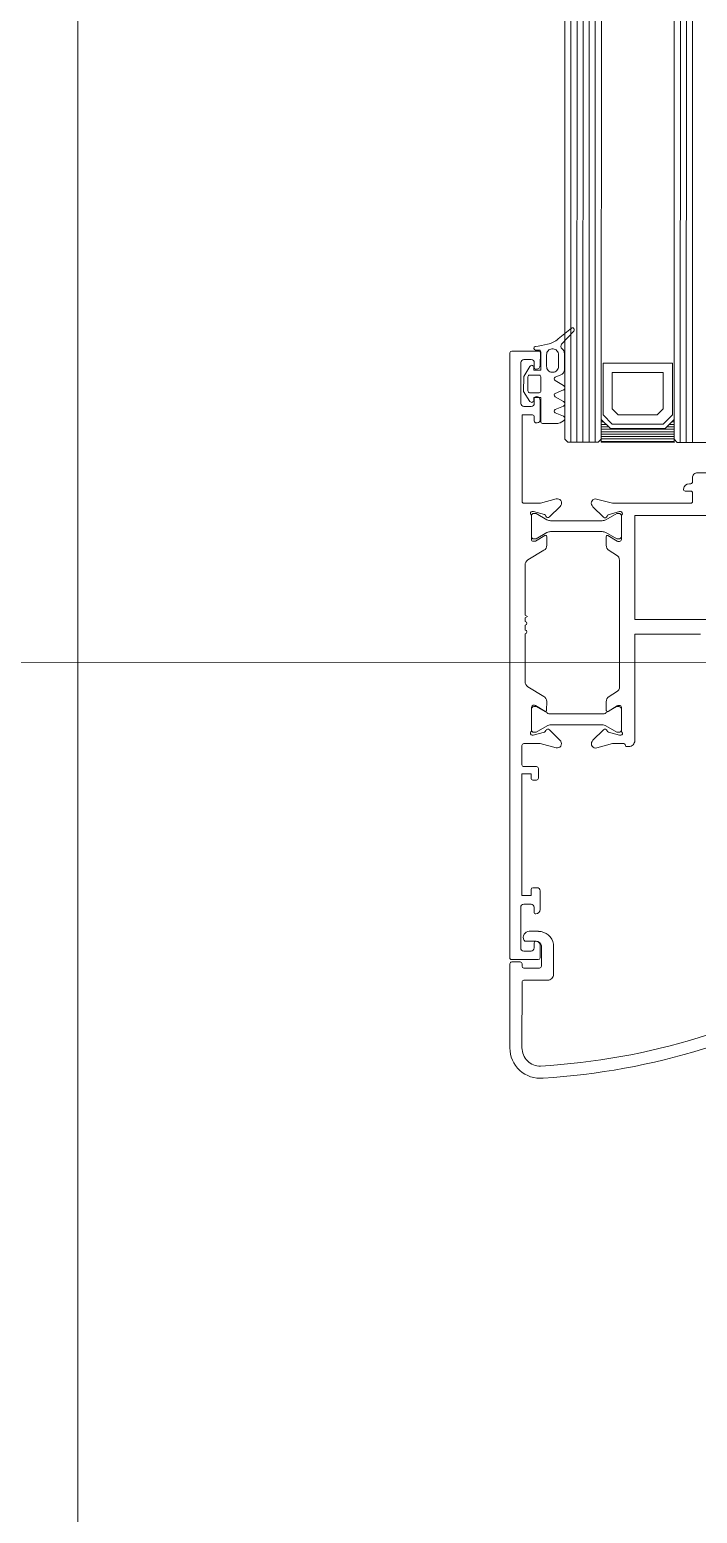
# Model space of a CAD drawing. Header units: centimetres. Extents: x 118932 to 154602, y -32682 to -23521.
# Drawn here: x 140813.33 to 140824.31, y -28438.37 to -28413.99 of the extents above; entities that cross this region are included whole.
import ezdxf

# ---------------------------------------------------------------- set-up
doc = ezdxf.new("R2010")
doc.units = ezdxf.units.CM
doc.header["$LTSCALE"] = 50
doc.header["$MEASUREMENT"] = 0
doc.layers.add('GEN_02_TF_Pencere', color=7, linetype='Continuous', lineweight=9, true_color=0x6093ac)
doc.layers.add('GEN_05_ML_Mermer', color=7, linetype='Continuous', lineweight=9, true_color=0x9d8692)

# ---------------------------------------------------------------- blocks, each defined once
blk = doc.blocks.new('P4_')
at = {"layer": 'GEN_02_TF_Pencere'}
for p, q in [((108044.975, 6106.326, 0), (108044.975, 6048.003, 0)), ((108044.27, 6093.206, 0), (108044.268, 6096.156, 0)), ((108042.558, 6096.155, 0), (108042.56, 6093.205, 0)), ((108041.358, 6094.403, 0), (108041.358, 6093.903, 0)), ((108041.859, 6094.235, 0), (108041.859, 6094.405, 0)), ((108044.509, 6094.286, 0), (108044.51, 6093.206, 0)), ((108041.358, 6094.153, 0), (107944.928, 6094.155, 0)), ((108041.358, 6094.053, 0), (107944.928, 6094.055, 0)), ((108042.009, 6094.155, 0), (108041.939, 6094.155, 0)), ((108042.039, 6094.104, 0), (108042.039, 6094.125, 0)), ((108042.159, 6094.125, 0), (108042.159, 6094.035, 0)), ((108042.329, 6094.155, 0), (108042.189, 6094.155, 0)), ((108042.36, 6092.839, 0), (108042.359, 6094.125, 0)), ((108041.358, 6093.953, 0), (107944.928, 6093.955, 0)), ((108040.983, 6093.853, 0), (107944.928, 6093.855, 0)), ((108040.058, 6092.683, 0), (108040.058, 6093.823, 0)), ((108040.058, 6093.823, 0), (108040.908, 6093.823, 0)), ((108040.908, 6093.823, 0), (108041.058, 6093.673, 0)), ((108041.358, 6093.853, 0), (108040.983, 6093.853, 0)), ((108040.983, 6093.853, 0), (108041.133, 6093.703, 0)), ((108040.983, 6093.853, 0), (108040.983, 6093.852, 0)), ((108041.023, 6093.853, 0), (108041.023, 6093.813, 0)), ((108041.063, 6093.853, 0), (108041.063, 6093.773, 0)), ((108041.103, 6093.853, 0), (108041.103, 6093.733, 0)), ((108041.143, 6093.853, 0), (108041.143, 6092.653, 0)), ((108041.183, 6093.853, 0), (108041.183, 6092.653, 0)), ((108041.223, 6093.853, 0), (108041.223, 6092.653, 0)), ((108041.263, 6093.853, 0), (108041.263, 6092.653, 0)), ((108041.303, 6093.853, 0), (108041.303, 6092.653, 0)), ((108041.358, 6093.903, 0), (108041.308, 6093.853, 0)), ((108041.343, 6093.853, 0), (108041.343, 6092.653, 0)), ((108041.358, 6092.653, 0), (108041.358, 6093.853, 0)), ((108041.358, 6093.853, 0), (108041.358, 6093.853, 0)), ((108040.208, 6092.833, 0), (108040.208, 6093.673, 0)), ((108040.208, 6093.673, 0), (108040.808, 6093.673, 0)), ((108040.808, 6093.673, 0), (108040.908, 6093.573, 0)), ((108040.908, 6093.573, 0), (108040.908, 6092.933, 0)), ((108041.058, 6093.673, 0), (108041.058, 6092.833, 0)), ((108041.133, 6093.703, 0), (108041.133, 6092.803, 0)), ((108042.56, 6093.205, 0), (108044.27, 6093.206, 0)), ((108044.51, 6093.206, 0), (108046.259, 6093.207, 0)), ((108046.099, 6092.987, 0), (108045.712, 6092.986, 0)), ((108046.082, 6092.987, 0), (108045.742, 6092.987, 0)), ((108046.31, 6093.028, 0), (108046.31, 6092.841, 0)), ((108046.344, 6093.053, 0), (108046.324, 6093.047, 0)), ((108046.359, 6093.107, 0), (108046.359, 6093.072, 0)), ((108040.808, 6092.833, 0), (108040.208, 6092.833, 0)), ((108040.908, 6092.933, 0), (108040.808, 6092.833, 0)), ((108041.058, 6092.833, 0), (108040.908, 6092.683, 0)), ((108041.133, 6092.803, 0), (108040.983, 6092.653, 0)), ((108041.103, 6092.773, 0), (108041.103, 6092.653, 0)), ((108042.29, 6092.578, 0), (108042.36, 6092.839, 0)), ((108042.497, 6092.973, 0), (108042.497, 6092.955, 0)), ((108042.497, 6092.955, 0), (108042.548, 6092.77, 0)), ((108042.526, 6092.909, 0), (108042.526, 6092.945, 0)), ((108042.63, 6092.729, 0), (108042.526, 6092.909, 0)), ((108042.566, 6092.985, 0), (108042.906, 6092.985, 0)), ((108042.957, 6092.985, 0), (108042.57, 6092.985, 0)), ((108042.946, 6092.909, 0), (108042.842, 6092.729, 0)), ((108042.89, 6092.765, 0), (108042.983, 6092.918, 0)), ((108042.946, 6092.945, 0), (108042.946, 6092.909, 0)), ((108042.987, 6092.933, 0), (108042.987, 6092.955, 0)), ((108043.211, 6092.907, 0), (108043.135, 6092.783, 0)), ((108044.467, 6092.956, 0), (108043.296, 6092.955, 0)), ((108045.373, 6092.956, 0), (108044.467, 6092.956, 0)), ((108045.535, 6092.784, 0), (108045.459, 6092.908, 0)), ((108045.682, 6092.956, 0), (108045.682, 6092.935, 0)), ((108045.687, 6092.919, 0), (108045.78, 6092.767, 0)), ((108045.702, 6092.947, 0), (108045.702, 6092.911, 0)), ((108045.702, 6092.911, 0), (108045.806, 6092.731, 0)), ((108046.018, 6092.731, 0), (108046.122, 6092.911, 0)), ((108046.121, 6092.773, 0), (108046.172, 6092.957, 0)), ((108046.122, 6092.911, 0), (108046.122, 6092.947, 0)), ((108046.172, 6092.957, 0), (108046.172, 6092.975, 0)), ((108046.31, 6092.841, 0), (108046.38, 6092.581, 0)), ((108040.983, 6092.653, 0), (107944.928, 6092.655, 0)), ((108041.358, 6092.553, 0), (107944.928, 6092.555, 0)), ((108040.908, 6092.683, 0), (108040.058, 6092.683, 0)), ((108040.983, 6092.654, 0), (108040.983, 6092.653, 0)), ((108040.983, 6092.653, 0), (108041.358, 6092.653, 0)), ((108041.023, 6092.693, 0), (108041.023, 6092.653, 0)), ((108041.063, 6092.733, 0), (108041.063, 6092.653, 0)), ((108041.308, 6092.653, 0), (108041.358, 6092.603, 0)), ((108041.358, 6092.603, 0), (108041.358, 6092.103, 0)), ((108042.416, 6092.516, 0), (108042.398, 6092.503, 0)), ((108042.587, 6092.689, 0), (108042.416, 6092.516, 0)), ((108042.646, 6091.821, 0), (108042.646, 6092.669, 0)), ((108042.826, 6092.669, 0), (108042.826, 6091.821, 0)), ((108042.826, 6092.669, 0), (108042.826, 6092.669, 0)), ((108043.05, 6092.735, 0), (108042.907, 6092.735, 0)), ((108045.763, 6092.737, 0), (108045.62, 6092.736, 0)), ((108045.822, 6092.671, 0), (108045.822, 6091.823, 0)), ((108045.822, 6092.671, 0), (108045.822, 6092.671, 0)), ((108046.002, 6091.823, 0), (108046.002, 6092.671, 0)), ((108046.254, 6092.518, 0), (108046.083, 6092.691, 0)), ((108046.272, 6092.505, 0), (108046.254, 6092.518, 0)), ((108041.358, 6092.453, 0), (107944.928, 6092.455, 0)), ((108041.358, 6092.353, 0), (107944.928, 6092.355, 0)), ((108041.358, 6092.253, 0), (107944.928, 6092.255, 0)), ((108041.358, 6092.153, 0), (107944.928, 6092.155, 0)), ((108041.308, 6092.053, 0), (107944.978, 6092.055, 0)), ((108041.358, 6092.103, 0), (108041.308, 6092.053, 0)), ((108042.358, 6091.652, 0), (108042.288, 6091.913, 0)), ((108042.396, 6091.988, 0), (108042.414, 6091.976, 0)), ((108042.414, 6091.976, 0), (108042.585, 6091.803, 0)), ((108046.081, 6091.803, 0), (108046.252, 6091.976, 0)), ((108046.252, 6091.976, 0), (108046.27, 6091.988, 0)), ((108046.378, 6091.913, 0), (108046.308, 6091.652, 0)), ((108039.858, 6091.181, 0), (108039.858, 6091.621, 0)), ((108039.888, 6091.651, 0), (108040.088, 6091.651, 0)), ((108040.128, 6091.551, 0), (108040.048, 6091.551, 0)), ((108040.718, 6091.551, 0), (108040.638, 6091.551, 0)), ((108040.678, 6091.651, 0), (108040.988, 6091.651, 0)), ((108041.008, 6091.551, 0), (108040.938, 6091.551, 0)), ((108041.038, 6091.601, 0), (108041.038, 6091.581, 0)), ((108042.358, 6091.381, 0), (108042.358, 6091.652, 0)), ((108042.546, 6091.721, 0), (108042.495, 6091.537, 0)), ((108042.495, 6091.537, 0), (108042.495, 6091.518, 0)), ((108042.526, 6091.581, 0), (108042.63, 6091.761, 0)), ((108042.526, 6091.545, 0), (108042.526, 6091.581, 0)), ((108042.842, 6091.761, 0), (108042.946, 6091.581, 0)), ((108042.981, 6091.574, 0), (108042.888, 6091.726, 0)), ((108042.905, 6091.757, 0), (108043.048, 6091.757, 0)), ((108042.946, 6091.581, 0), (108042.946, 6091.545, 0)), ((108042.985, 6091.537, 0), (108042.985, 6091.558, 0)), ((108043.133, 6091.709, 0), (108043.292, 6091.449, 0)), ((108045.374, 6091.449, 0), (108045.533, 6091.709, 0)), ((108045.618, 6091.757, 0), (108045.761, 6091.757, 0)), ((108045.68, 6091.558, 0), (108045.68, 6091.537, 0)), ((108045.778, 6091.726, 0), (108045.685, 6091.574, 0)), ((108045.806, 6091.763, 0), (108045.702, 6091.583, 0)), ((108045.702, 6091.583, 0), (108045.702, 6091.547, 0)), ((108046.122, 6091.583, 0), (108046.018, 6091.763, 0)), ((108046.17, 6091.537, 0), (108046.119, 6091.721, 0)), ((108046.122, 6091.547, 0), (108046.122, 6091.583, 0)), ((108046.17, 6091.518, 0), (108046.17, 6091.537, 0)), ((108046.308, 6091.652, 0), (108046.308, 6091.381, 0)), ((108046.688, 6091.381, 0), (108046.688, 6091.591, 0)), ((108046.718, 6091.621, 0), (108046.878, 6091.621, 0)), ((108046.908, 6091.591, 0), (108046.908, 6091.531, 0)), ((108048.678, 6091.531, 0), (108048.678, 6091.601, 0)), ((108048.728, 6091.651, 0), (108049.038, 6091.651, 0)), ((108049.078, 6091.551, 0), (108048.998, 6091.551, 0)), ((108049.668, 6091.551, 0), (108049.588, 6091.551, 0)), ((108049.628, 6091.651, 0), (108049.828, 6091.651, 0)), ((108049.858, 6091.621, 0), (108049.858, 6091.181, 0)), ((108039.998, 6091.501, 0), (108039.998, 6091.381, 0)), ((108040.048, 6091.331, 0), (108040.718, 6091.331, 0)), ((108040.768, 6091.381, 0), (108040.768, 6091.501, 0)), ((108040.908, 6091.521, 0), (108040.908, 6091.351, 0)), ((108040.908, 6091.351, 0), (108042.328, 6091.351, 0)), ((108042.906, 6091.505, 0), (108042.566, 6091.505, 0)), ((108042.568, 6091.507, 0), (108042.955, 6091.507, 0)), ((108043.377, 6091.401, 0), (108044.201, 6091.401, 0)), ((108044.201, 6091.401, 0), (108044.223, 6091.439, 0)), ((108044.223, 6091.439, 0), (108044.245, 6091.401, 0)), ((108044.245, 6091.401, 0), (108044.303, 6091.401, 0)), ((108044.363, 6091.401, 0), (108044.443, 6091.401, 0)), ((108044.503, 6091.401, 0), (108045.289, 6091.401, 0)), ((108045.71, 6091.507, 0), (108046.097, 6091.507, 0)), ((108045.742, 6091.507, 0), (108046.082, 6091.507, 0)), ((108046.338, 6091.351, 0), (108046.658, 6091.351, 0)), ((108046.878, 6091.501, 0), (108046.808, 6091.501, 0)), ((108046.808, 6091.501, 0), (108046.808, 6091.351, 0)), ((108046.808, 6091.351, 0), (108048.808, 6091.351, 0)), ((108048.808, 6091.501, 0), (108048.708, 6091.501, 0)), ((108048.808, 6091.351, 0), (108048.808, 6091.501, 0)), ((108048.948, 6091.501, 0), (108048.948, 6091.381, 0)), ((108048.998, 6091.331, 0), (108049.668, 6091.331, 0)), ((108049.718, 6091.381, 0), (108049.718, 6091.501, 0)), ((108049.828, 6091.151, 0), (108039.888, 6091.151, 0)), ((108049.828, 6091.151, 0), (108049.828, 6091.151, 0))]:
    blk.add_line(p, q, dxfattribs=at)
at = {"layer": 'GEN_02_TF_Pencere', "extrusion": (0, 0, -1)}
for p, q in [((108039.481, 6092.161, 0), (108039.659, 6091.945, 0)), ((108039.744, 6092.001, 0), (108039.533, 6092.2, 0)), ((108040.157, 6092.047, 0), (108039.903, 6092.047, 0)), ((108040.423, 6092.033, 0), (108040.345, 6091.893, 0)), ((108040.554, 6091.897, 0), (108040.498, 6092.03, 0)), ((108040.687, 6092.033, 0), (108040.609, 6091.893, 0)), ((108040.818, 6091.897, 0), (108040.763, 6092.03, 0)), ((108040.929, 6092.03, 0), (108040.874, 6091.897, 0)), ((108041.037, 6091.976, 0), (108041.005, 6092.034, 0)), ((108039.823, 6091.842, 0), (108039.823, 6091.861, 0)), ((108039.923, 6091.949, 0), (108040.108, 6091.949, 0)), ((108040.208, 6091.861, 0), (108040.208, 6091.842, 0)), ((108040.208, 6091.861, 0), (108040.208, 6091.861, 0)), ((108040.29, 6091.896, 0), (108040.251, 6091.99, 0)), ((108040.251, 6091.99, 0), (108040.251, 6091.99, 0)), ((108041.048, 6091.686, 0), (108041.048, 6091.937, 0)), ((108049.605, 6091.872, 0), (108050.098, 6091.872, 0)), ((108050.198, 6091.772, 0), (108050.198, 6091.383, 0)), ((108039.843, 6091.571, 0), (108039.843, 6091.632, 0)), ((108039.873, 6091.658, 0), (108040.173, 6091.659, 0)), ((108040.109, 6091.754, 0), (108039.923, 6091.754, 0)), ((108040.173, 6091.544, 0), (108040.133, 6091.544, 0)), ((108040.173, 6091.659, 0), (108040.173, 6091.544, 0)), ((108040.253, 6091.474, 0), (108040.253, 6091.632, 0)), ((108040.262, 6091.651, 0), (108040.262, 6091.651, 0)), ((108040.283, 6091.659, 0), (108040.513, 6091.659, 0)), ((108040.543, 6091.633, 0), (108040.543, 6091.474, 0)), ((108040.623, 6091.659, 0), (108041.018, 6091.66, 0)), ((108040.623, 6091.545, 0), (108040.623, 6091.659, 0)), ((108040.663, 6091.545, 0), (108040.623, 6091.545, 0)), ((108049.394, 6091.473, 0), (108049.394, 6091.622, 0)), ((108049.558, 6091.583, 0), (108049.558, 6091.412, 0)), ((108049.968, 6091.672, 0), (108049.633, 6091.672, 0)), ((108049.998, 6091.383, 0), (108049.998, 6091.642, 0)), ((108040.11, 6091.48, 0), (108040.274, 6091.377, 0)), ((108040.274, 6091.377, 0), (108040.524, 6091.377, 0)), ((108040.513, 6091.447, 0), (108040.283, 6091.447, 0)), ((108040.524, 6091.377, 0), (108040.687, 6091.481, 0)), ((108049.898, 6091.183, 0), (108049.898, 6091.323, 0)), ((108049.928, 6091.353, 0), (108049.968, 6091.353, 0)), ((108050.228, 6091.353, 0), (108051.309, 6091.353, 0)), ((108051.309, 6091.153, 0), (108049.928, 6091.153, 0))]:
    blk.add_line(p, q, dxfattribs=at)
for centre, radius, start, end in [((-108040.479, 6090.998, 0), 11.15, 149.2971, 176.6114), ((-108040.479, 6090.998, 0), 11.35, 149.2896, 176.4497), ((-108049.649, 6091.622, 0), 0.254, 0.1582, 80.0409), ((-108050.098, 6091.772, 0), 0.1, 90, 180), ((-108049.649, 6091.583, 0), 0.0907, 0.1582, 80.041), ((-108049.968, 6091.642, 0), 0.03, 90, 180), ((-108051.309, 6091.653, 0), 0.5, 174.4787, 270), ((-108051.309, 6091.653, 0), 0.3, 179.1788, 270), ((-108049.494, 6091.473, 0), 0.1, 241.2651, 0.0257), ((-108049.528, 6091.412, 0), 0.03, 179.9999, 241.2907), ((-108049.928, 6091.323, 0), 0.03, 360, 90), ((-108049.968, 6091.383, 0), 0.03, 180, 270), ((-108050.228, 6091.383, 0), 0.03, 270, 0), ((-108049.928, 6091.183, 0), 0.03, 270, 0)]:
    blk.add_arc(centre, radius, start, end, dxfattribs=at)
at = {"layer": 'GEN_02_TF_Pencere'}
for centre, radius, start, end in [((108041.939, 6094.235, 0), 0.08, 180.0329, 270.033), ((108042.009, 6094.125, 0), 0.03, 0.0329, 90.033), ((108042.139, 6094.104, 0), 0.1, 180.0329, 261.8197), ((108042.129, 6094.035, 0), 0.0297, 261.2302, 0.6073), ((108042.189, 6094.125, 0), 0.03, 90.0329, 180.033), ((108042.329, 6094.125, 0), 0.03, 0.0328, 90.0329), ((108042.527, 6092.973, 0), 0.03, 44.2452, 180.0328), ((108042.57, 6093.015, 0), 0.03, 224.2451, 270.0328), ((108045.712, 6092.956, 0), 0.03, 90.0328, 180.0329), ((108045.742, 6092.947, 0), 0.04, 90, 179.9999), ((108046.082, 6092.947, 0), 0.04, 360, 90), ((108046.099, 6093.017, 0), 0.03, 270.0329, 315.8207), ((108046.142, 6092.975, 0), 0.03, 0.0329, 135.8205), ((108046.259, 6093.107, 0), 0.1, 0.0293, 90.0417), ((108046.33, 6093.028, 0), 0.02, 104.9815, 180.053), ((108046.339, 6093.072, 0), 0.02, 285.0375, 0.0083), ((108042.566, 6092.945, 0), 0.04, 90, 180), ((108042.577, 6092.778, 0), 0.03, 194.4226, 257.7638), ((108042.564, 6092.715, 0), 0.0347, 311.3792, 78.2349), ((108042.907, 6092.755, 0), 0.02, 148.633, 270.033), ((108042.906, 6092.945, 0), 0.04, 0.0001, 89.9999), ((108042.957, 6092.955, 0), 0.03, 0.0328, 90.0329), ((108042.957, 6092.933, 0), 0.03, 328.6326, 0.0325), ((108043.05, 6092.835, 0), 0.1, 270.0329, 328.6329), ((108043.296, 6092.855, 0), 0.1, 90.0328, 148.6329), ((108045.374, 6092.856, 0), 0.1, 31.4328, 90.0329), ((108045.62, 6092.836, 0), 0.1, 211.4328, 270.0329), ((108045.712, 6092.935, 0), 0.03, 180.0331, 211.4331), ((108045.763, 6092.757, 0), 0.02, 270.0328, 31.4328), ((108046.106, 6092.717, 0), 0.0347, 101.8309, 228.6866), ((108046.092, 6092.78, 0), 0.03, 282.3019, 345.6431), ((108042.358, 6092.56, 0), 0.07, 165.0518, 305.0329), ((108042.526, 6092.669, 0), 0.12, 0, 29.9999), ((108042.946, 6092.669, 0), 0.12, 150.0001, 180), ((108045.702, 6092.671, 0), 0.12, 0.0001, 30), ((108046.122, 6092.671, 0), 0.12, 150.0001, 180), ((108046.312, 6092.563, 0), 0.07, 235.0329, 15.014), ((108042.356, 6091.931, 0), 0.07, 54.9992, 194.9788), ((108042.562, 6091.777, 0), 0.0347, 281.807, 48.6356), ((108042.526, 6091.821, 0), 0.12, 330.0001, 360), ((108042.946, 6091.821, 0), 0.12, 180, 210.0001), ((108045.702, 6091.823, 0), 0.12, 329.9999, 0), ((108046.122, 6091.823, 0), 0.12, 180, 209.9999), ((108046.104, 6091.777, 0), 0.0347, 131.3603, 258.1907), ((108046.31, 6091.931, 0), 0.07, 344.9963, 125.0258), ((108039.888, 6091.621, 0), 0.03, 90, 180), ((108040.048, 6091.501, 0), 0.05, 90, 180), ((108040.088, 6091.581, 0), 0.07, 360, 90), ((108040.128, 6091.581, 0), 0.03, 270, 0), ((108040.678, 6091.581, 0), 0.07, 90, 180), ((108040.638, 6091.581, 0), 0.03, 180, 270), ((108040.718, 6091.501, 0), 0.05, 360, 90), ((108040.938, 6091.521, 0), 0.03, 90, 180), ((108040.988, 6091.601, 0), 0.05, 360, 90), ((108041.008, 6091.581, 0), 0.03, 270, 0), ((108042.566, 6091.545, 0), 0.04, 180, 270), ((108042.576, 6091.713, 0), 0.03, 102.3178, 165.5945), ((108042.905, 6091.737, 0), 0.02, 89.9851, 211.4175), ((108042.906, 6091.545, 0), 0.04, 270.0001, 359.9999), ((108042.955, 6091.536, 0), 0.0299, 269.8351, 0.1649), ((108042.955, 6091.558, 0), 0.03, 0.0001, 31.4001), ((108043.054, 6091.668, 0), 0.0886, 27.1901, 94.2162), ((108045.618, 6091.657, 0), 0.1, 90.0002, 148.5935), ((108045.71, 6091.558, 0), 0.03, 148.6301, 179.993), ((108045.71, 6091.537, 0), 0.03, 180, 270), ((108045.742, 6091.547, 0), 0.04, 180.0001, 269.9999), ((108045.761, 6091.737, 0), 0.02, 328.6001, 90), ((108046.082, 6091.547, 0), 0.04, 270, 0), ((108046.09, 6091.713, 0), 0.03, 14.4077, 77.7275), ((108046.718, 6091.591, 0), 0.03, 90, 180), ((108046.878, 6091.591, 0), 0.03, 360, 90), ((108046.878, 6091.531, 0), 0.03, 270, 0), ((108048.728, 6091.601, 0), 0.05, 90, 180), ((108048.708, 6091.531, 0), 0.03, 180, 270), ((108048.998, 6091.501, 0), 0.05, 90, 180), ((108049.038, 6091.581, 0), 0.07, 360, 90), ((108049.078, 6091.581, 0), 0.03, 270, 0), ((108049.628, 6091.581, 0), 0.07, 90, 180), ((108049.588, 6091.581, 0), 0.03, 180, 270), ((108049.668, 6091.501, 0), 0.05, 360, 90), ((108049.828, 6091.621, 0), 0.03, 360, 90), ((108040.048, 6091.381, 0), 0.05, 180, 270), ((108040.718, 6091.381, 0), 0.05, 270, 0), ((108042.328, 6091.381, 0), 0.03, 270, 0), ((108042.525, 6091.518, 0), 0.03, 180, 315.7878), ((108042.568, 6091.477, 0), 0.03, 90.0085, 135.7667), ((108043.377, 6091.501, 0), 0.1, 211.3999, 270), ((108044.333, 6091.401, 0), 0.03, 0, 180), ((108044.473, 6091.401, 0), 0.03, 0, 180), ((108045.289, 6091.501, 0), 0.1, 270, 328.6001), ((108046.097, 6091.477, 0), 0.03, 44.2123, 90.0001), ((108046.14, 6091.518, 0), 0.03, 224.2142, 359.9963), ((108046.338, 6091.381, 0), 0.03, 180, 270), ((108046.658, 6091.381, 0), 0.03, 270, 0), ((108048.998, 6091.381, 0), 0.05, 180, 270), ((108049.668, 6091.381, 0), 0.05, 270, 0), ((108039.888, 6091.181, 0), 0.03, 180, 270), ((108049.828, 6091.181, 0), 0.03, 270, 0)]:
    blk.add_arc(centre, radius, start, end, dxfattribs=at)
at = {"layer": 'GEN_02_TF_Pencere', "extrusion": (0, 0, -1)}
for centre, major_axis, start_param, end_param in [((108039.509, 6092.178, 0), (0.0344, 0), 2.526974, 5.481858), ((108039.903, 6091.959, 0), (-0.1, 0), 0.603434, 1.569641), ((108040.157, 6091.959, 0), (-0.1, 0), 1.569642, 2.178996), ((108040.157, 6091.959, 0), (0.1, 0), -0.962596, -0.353242), ((108040.46, 6092.017, 0), (-0.0413, 0), 0.458705, 2.776142), ((108040.724, 6092.017, 0), (-0.0413, 0), 0.458704, 2.776141), ((108040.968, 6092.017, 0), (0.0413, 0), 3.504733, 5.82217), ((108039.255, 6091.686, 0), (-0.5, 0), 2.512106, 2.949893), ((108039.779, 6092.034, 0), (-0.0509, 0), 3.745027, 5.454025), ((108035.488, 6091.041, 0), (-4.337, 0), 2.949895, 3.003759), ((108039.923, 6091.861, 0), (-0.1, 0), -0.001157, 1.569641), ((108039.923, 6091.842, 0), (-0.1, 0), 4.711232, 6.28203), ((108040.108, 6091.861, 0), (-0.1, 0), 1.569641, 3.140438), ((108040.108, 6091.842, 0), (-0.1, 0), 3.140436, 4.711234), ((108040.318, 6091.906, 0), (-0.03, 0), 3.628945, 5.929947), ((108040.582, 6091.906, 0), (-0.03, 0), 3.628943, 5.929945), ((108040.846, 6091.906, 0), (-0.03, 0), 3.490789, 5.931679), ((108040.948, 6091.937, 0), (0.1, 0), -0.461015, -0.001156), ((108039.813, 6091.571, 0), (0.03, 0), -0.001156, 2.96363), ((108039.873, 6091.632, 0), (0.03, 0), 3.140435, 4.711233), ((108040.133, 6091.509, 0), (-0.04, 0), -0.948289, 1.56964), ((108040.283, 6091.632, 0), (-0.03, 0), -0.001153, 0.784243), ((108040.283, 6091.632, 0), (-0.03, 0), 0.784243, 1.569639), ((108040.513, 6091.633, 0), (-0.03, 0), 1.569639, 3.140437), ((108040.663, 6091.509, 0), (-0.04, 0), 1.569642, 4.087571), ((108041.018, 6091.686, 0), (-0.03, 0), 3.140437, 4.711235), ((108040.283, 6091.474, 0), (0.03, 0), 1.569641, 3.140438), ((108040.513, 6091.474, 0), (-0.03, 0), 3.140435, 4.711233)]:
    blk.add_ellipse(centre, major_axis=major_axis, ratio=0.881548, start_param=start_param, end_param=end_param, dxfattribs=at)
at = {"layer": 'GEN_05_ML_Mermer', "elevation": -0.003}
blk.add_lwpolyline([(108157.362, 6084.08), (108157.355, 6108.077), (107932.354, 6108.006), (107932.362, 6084.008)], close=True, dxfattribs=at)
blk = doc.blocks.new('DOGRAMA LEVEL 0 C BLOK')
at = {"rotation": 269.9818727565892}
blk.add_blockref('P4_', (-5467.354, 107815.413, 0), dxfattribs=at)

msp = doc.modelspace()

# ---------------------------------------------------------------- block references
msp.add_blockref('DOGRAMA LEVEL 0 C BLOK', (140231.612, -28192.901))

doc.saveas('drawing.dxf')
